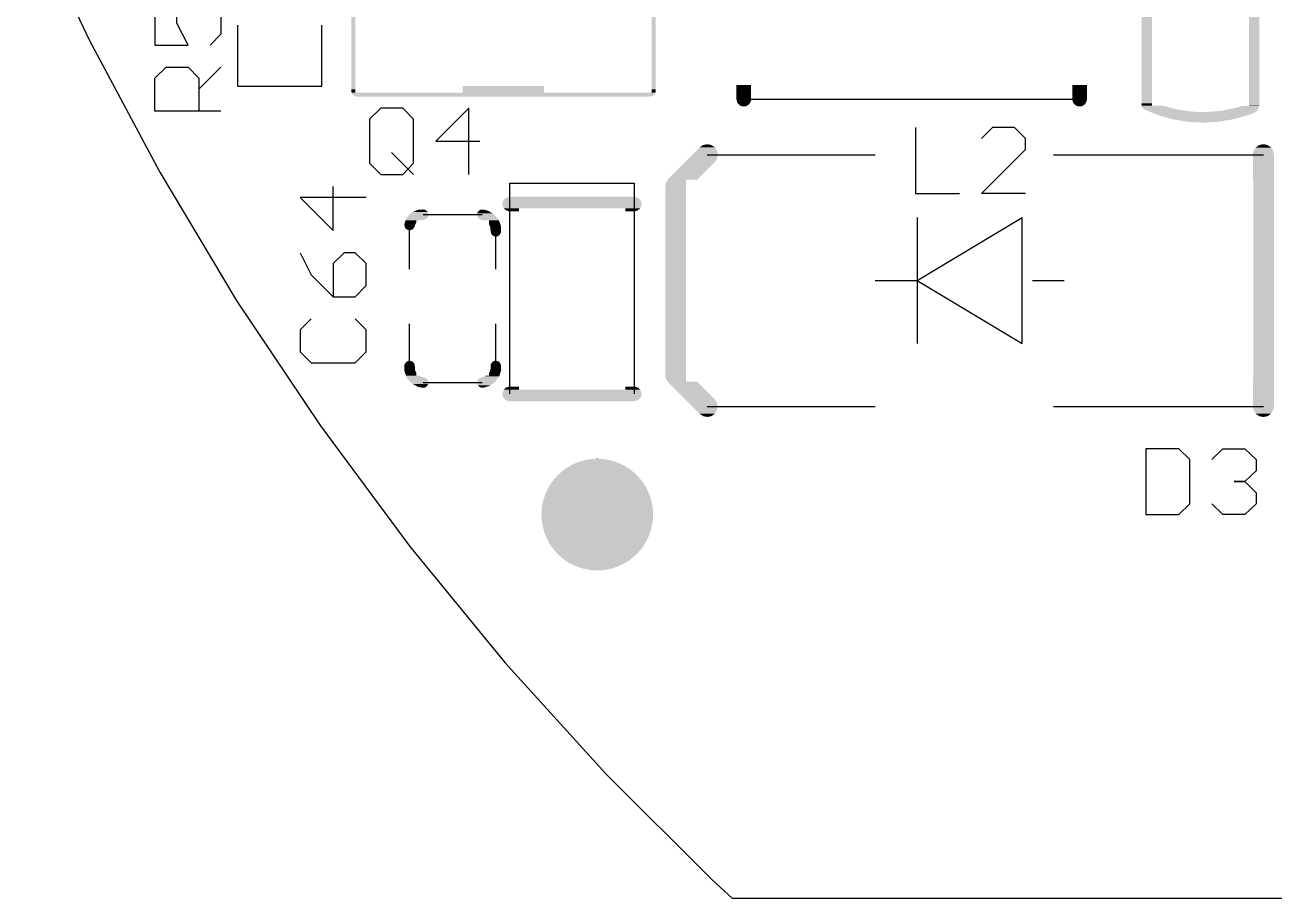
# Model space of a CAD drawing. Extents: x 0 to 3.48, y -0.08 to 2.34.
# Drawn here: x 0.125 to 0.72, y -0.079 to 0.337 of the extents above; entities that cross this region are included whole.
import ezdxf

# ---------------------------------------------------------------- set-up
doc = ezdxf.new("R2010")
doc.units = 0
for name, color, linetype in [('GBS', 7, 'Continuous'), ('GKO', 7, 'Continuous'), ('GTO', 7, 'Continuous')]:
    doc.layers.add(name, color=color, linetype=linetype)

msp = doc.modelspace()

# ---------------------------------------------------------------- linework, layer by layer
at = {"layer": 'GBS'}
msp.add_lwpolyline([(0.1246, 0.3942), (0.1552, 0.3296), (0.1889, 0.2665), (0.2256, 0.2051), (0.2654, 0.1457), (0.308, 0.0882), (0.3533, 0.0329), (0.4014, -0.0201), (0.452, -0.0706), (0.4615, -0.0793), (2.4519, -0.0793)], dxfattribs=at)
msp.add_lwpolyline([(0.1246, 0.3942), (0.1552, 0.3296), (0.1889, 0.2665), (0.2256, 0.2051), (0.2654, 0.1457), (0.308, 0.0882), (0.3533, 0.0329), (0.4014, -0.0201), (0.452, -0.0706), (0.4615, -0.0793), (2.4519, -0.0793)], dxfattribs=at)
for points in [[(0.3802, 0.12378), (0.38204, 0.12519), (0.4144, 0.12378), (0.41256, 0.12519)], [(0.38205, 0.12519), (0.384, 0.12644), (0.41256, 0.12519), (0.4106, 0.12644)], [(0.384, 0.12644), (0.38606, 0.12751), (0.4106, 0.12644), (0.40854, 0.12751)], [(0.38606, 0.12751), (0.3882, 0.1284), (0.40854, 0.12751), (0.4064, 0.1284)], [(0.38821, 0.1284), (0.39042, 0.12909), (0.4064, 0.1284), (0.40419, 0.12909)], [(0.39042, 0.12909), (0.39268, 0.1296), (0.40418, 0.12909), (0.40192, 0.1296)], [(0.39042, 0.12909), (0.39042, 0.12909), (0.40419, 0.12909), (0.40418, 0.12909)], [(0.39268, 0.1296), (0.39498, 0.1299), (0.40192, 0.1296), (0.39962, 0.1299)], [(0.39498, 0.1299), (0.3973, 0.13), (0.39962, 0.1299), (0.3973, 0.13)], [(0.37551, 0.11866), (0.37692, 0.1205), (0.41909, 0.11866), (0.41768, 0.1205)], [(0.37693, 0.1205), (0.37849, 0.12221), (0.41768, 0.1205), (0.41611, 0.12221)], [(0.37849, 0.12221), (0.3802, 0.12378), (0.41611, 0.12221), (0.4144, 0.12378)], [(0.37231, 0.1125), (0.37319, 0.11464), (0.4223, 0.1125), (0.42141, 0.11464)], [(0.37319, 0.11464), (0.37427, 0.1167), (0.42141, 0.11464), (0.42034, 0.1167)], [(0.37427, 0.1167), (0.37551, 0.11866), (0.42034, 0.1167), (0.41909, 0.11866)], [(0.3708, 0.10572), (0.37111, 0.10802), (0.4238, 0.10572), (0.4235, 0.10802)], [(0.37111, 0.10802), (0.37161, 0.11028), (0.4235, 0.10802), (0.423, 0.11028)], [(0.37161, 0.11029), (0.37231, 0.1125), (0.423, 0.11029), (0.4223, 0.1125)], [(0.37161, 0.11028), (0.37161, 0.11029), (0.423, 0.11028), (0.423, 0.11029)], [(0.3707, 0.1034), (0.3708, 0.10572), (0.4239, 0.1034), (0.4238, 0.10572)], [(0.3708, 0.10108), (0.3707, 0.1034), (0.4238, 0.10108), (0.4239, 0.1034)], [(0.37111, 0.09878), (0.3708, 0.10108), (0.4235, 0.09878), (0.4238, 0.10108)], [(0.37161, 0.09652), (0.37111, 0.09878), (0.423, 0.09652), (0.4235, 0.09878)], [(0.37161, 0.09651), (0.37161, 0.09652), (0.423, 0.09651), (0.423, 0.09652)], [(0.37231, 0.0943), (0.37161, 0.09651), (0.4223, 0.0943), (0.423, 0.09651)], [(0.37319, 0.09216), (0.37231, 0.0943), (0.42141, 0.09216), (0.4223, 0.0943)], [(0.37427, 0.0901), (0.37319, 0.09216), (0.42034, 0.0901), (0.42141, 0.09216)], [(0.37551, 0.08814), (0.37427, 0.0901), (0.41909, 0.08814), (0.42034, 0.0901)], [(0.37692, 0.0863), (0.37551, 0.08814), (0.41768, 0.0863), (0.41909, 0.08814)], [(0.37849, 0.08459), (0.37693, 0.0863), (0.41611, 0.08459), (0.41768, 0.0863)], [(0.3802, 0.08302), (0.37849, 0.08459), (0.4144, 0.08302), (0.41611, 0.08459)], [(0.38204, 0.08161), (0.3802, 0.08302), (0.41256, 0.08161), (0.4144, 0.08302)], [(0.384, 0.08036), (0.38205, 0.08161), (0.4106, 0.08036), (0.41256, 0.08161)], [(0.38606, 0.07929), (0.384, 0.08036), (0.40854, 0.07929), (0.4106, 0.08036)], [(0.3882, 0.0784), (0.38606, 0.07929), (0.4064, 0.0784), (0.40854, 0.07929)], [(0.39042, 0.07771), (0.38821, 0.0784), (0.40419, 0.07771), (0.4064, 0.0784)], [(0.39268, 0.0772), (0.39042, 0.07771), (0.40192, 0.0772), (0.40419, 0.07771)], [(0.39498, 0.0769), (0.39268, 0.0772), (0.39962, 0.0769), (0.40192, 0.0772)], [(0.3973, 0.0768), (0.39499, 0.0769), (0.3973, 0.0768), (0.39962, 0.0769)]]:
    msp.add_solid(points, dxfattribs=at)
at = {"layer": 'GKO'}
msp.add_lwpolyline([(0.1246, 0.3942), (0.1552, 0.3296), (0.1889, 0.2665), (0.2256, 0.2051), (0.2654, 0.1457), (0.308, 0.0882), (0.3533, 0.0329), (0.4014, -0.0201), (0.452, -0.0706), (0.4615, -0.0793), (2.4519, -0.0793)], dxfattribs=at)
msp.add_lwpolyline([(0.1246, 0.3942), (0.1552, 0.3296), (0.1889, 0.2665), (0.2256, 0.2051), (0.2654, 0.1457), (0.308, 0.0882), (0.3533, 0.0329), (0.4014, -0.0201), (0.452, -0.0706), (0.4615, -0.0793), (2.4519, -0.0793)], dxfattribs=at)
at = {"layer": 'GTO'}
for points in [[(0.1865, 0.3481), (0.1865, 0.3271), (0.2023, 0.3271), (0.197, 0.3376), (0.197, 0.3428), (0.2023, 0.3481), (0.2128, 0.3481), (0.218, 0.3428), (0.218, 0.3323), (0.2128, 0.3271)], [(0.226, 0.3076), (0.226, 0.3366)], [(0.266, 0.3076), (0.266, 0.3366)], [(0.218, 0.2956), (0.1865, 0.2956), (0.1865, 0.3114), (0.1918, 0.3166), (0.2023, 0.3166), (0.2075, 0.3114), (0.2075, 0.2956)], [(0.2075, 0.3061), (0.218, 0.3166)], [(0.226, 0.3076), (0.266, 0.3076)], [(0.4671, 0.3013), (0.6271, 0.3013)], [(0.3098, 0.2708), (0.3098, 0.2918), (0.3046, 0.297), (0.2941, 0.297), (0.2888, 0.2918), (0.2888, 0.2708), (0.2941, 0.2655), (0.3046, 0.2655)], [(0.3361, 0.2655), (0.3361, 0.297), (0.3203, 0.2813), (0.3413, 0.2813)], [(0.5489, 0.2878), (0.5489, 0.2564), (0.5699, 0.2564)], [(0.6014, 0.2564), (0.5804, 0.2564), (0.6014, 0.2773), (0.6014, 0.2826), (0.5961, 0.2878), (0.5856, 0.2878), (0.5804, 0.2826)], [(0.2993, 0.276), (0.3098, 0.2655)], [(0.4497, 0.2749), (0.5297, 0.2749)], [(0.6147, 0.2749), (0.7147, 0.2749)], [(0.3046, 0.2655), (0.3098, 0.2708)], [(0.2872, 0.2545), (0.2557, 0.2545), (0.2715, 0.2387), (0.2715, 0.2597)], [(0.35557, 0.1609), (0.35557, 0.2613)], [(0.35557, 0.2613), (0.41494, 0.2613)], [(0.41494, 0.2613), (0.41494, 0.1609)], [(0.31435, 0.24632), (0.34246, 0.24632)], [(0.5497, 0.2449), (0.5497, 0.1849)], [(0.5497, 0.2149), (0.5997, 0.2449)], [(0.5997, 0.1849), (0.5997, 0.2449)], [(0.30786, 0.22031), (0.30786, 0.24131)], [(0.34894, 0.22031), (0.34894, 0.23831)], [(0.2557, 0.2282), (0.261, 0.2177), (0.2715, 0.2072), (0.282, 0.2072), (0.2872, 0.2125), (0.2872, 0.223), (0.282, 0.2282), (0.2767, 0.2282), (0.2715, 0.223), (0.2715, 0.2072)], [(0.5297, 0.2149), (0.5497, 0.2149)], [(0.5497, 0.2149), (0.5997, 0.1849)], [(0.6047, 0.2149), (0.6197, 0.2149)], [(0.261, 0.1967), (0.2557, 0.1915), (0.2557, 0.181), (0.261, 0.1757), (0.282, 0.1757), (0.2872, 0.181), (0.2872, 0.1915), (0.282, 0.1967)], [(0.30786, 0.17429), (0.30786, 0.1943)], [(0.34894, 0.17429), (0.34894, 0.1943)], [(0.31435, 0.16629), (0.34246, 0.16629)], [(0.4497, 0.1549), (0.5297, 0.1549)], [(0.6147, 0.1549), (0.7147, 0.1549)], [(0.6587, 0.1348), (0.6587, 0.1034), (0.6744, 0.1034), (0.6797, 0.1086), (0.6797, 0.1296), (0.6744, 0.1348), (0.6587, 0.1348)], [(0.6902, 0.1296), (0.6954, 0.1348), (0.7059, 0.1348), (0.7112, 0.1296), (0.7112, 0.1243), (0.7059, 0.1191), (0.7007, 0.1191), (0.7059, 0.1191), (0.7112, 0.1138), (0.7112, 0.1086), (0.7059, 0.1034), (0.6954, 0.1034), (0.6902, 0.1086)]]:
    msp.add_lwpolyline(points, dxfattribs=at)
for points in [[(0.2801, 0.3061), (0.2801, 0.36572), (0.28198, 0.3061), (0.28198, 0.36572)], [(0.42323, 0.3061), (0.42323, 0.36572), (0.4251, 0.3061), (0.4251, 0.36572)], [(0.6567, 0.2993), (0.6567, 0.3433), (0.66158, 0.2993), (0.66158, 0.3433)], [(0.70783, 0.2983), (0.70783, 0.3413), (0.7127, 0.2983), (0.7127, 0.3413)], [(0.28015, 0.3056), (0.2801, 0.3061), (0.28198, 0.3056), (0.28198, 0.3061)], [(0.2801, 0.3051), (0.28015, 0.3056), (0.28198, 0.3051), (0.28198, 0.3056)], [(0.28028, 0.30448), (0.2801, 0.3051), (0.28198, 0.30448), (0.28198, 0.3051)], [(0.28041, 0.30405), (0.28028, 0.30448), (0.42487, 0.30405), (0.42496, 0.30448)], [(0.28028, 0.30448), (0.28028, 0.30448), (0.33322, 0.30448), (0.28198, 0.30448)], [(0.28049, 0.30376), (0.28041, 0.30405), (0.42461, 0.30376), (0.42487, 0.30405)], [(0.28137, 0.30299), (0.28049, 0.30376), (0.42395, 0.30299), (0.42461, 0.30376)], [(0.33322, 0.30448), (0.33322, 0.30448), (0.42322, 0.30448), (0.37198, 0.30448)], [(0.33323, 0.30448), (0.33323, 0.3076), (0.37198, 0.30448), (0.37198, 0.3076)], [(0.33323, 0.3076), (0.33323, 0.3076), (0.37198, 0.3076), (0.33323, 0.3076)], [(0.42322, 0.30448), (0.42323, 0.30448), (0.42496, 0.30448), (0.42497, 0.30448)], [(0.42323, 0.3056), (0.42323, 0.3061), (0.42505, 0.3056), (0.4251, 0.3061)], [(0.42323, 0.3051), (0.42323, 0.3056), (0.4251, 0.3051), (0.42505, 0.3056)], [(0.42323, 0.30448), (0.42323, 0.3051), (0.42497, 0.30448), (0.4251, 0.3051)], [(0.4636, 0.3013), (0.4636, 0.30818), (0.4706, 0.3013), (0.4706, 0.30818)], [(0.4636, 0.30818), (0.4636, 0.30818), (0.4706, 0.30818), (0.4636, 0.30818)], [(0.6236, 0.3013), (0.6236, 0.30818), (0.6306, 0.3013), (0.6306, 0.30818)], [(0.6236, 0.30818), (0.6236, 0.30818), (0.6306, 0.30818), (0.6236, 0.30818)], [(0.28155, 0.30283), (0.28137, 0.30299), (0.4234, 0.30283), (0.42395, 0.30299)], [(0.2826, 0.3026), (0.28155, 0.30283), (0.4226, 0.3026), (0.4234, 0.30283)], [(0.46383, 0.30038), (0.4636, 0.3013), (0.47048, 0.30038), (0.4706, 0.3013)], [(0.464, 0.29969), (0.46383, 0.30038), (0.47009, 0.29969), (0.47048, 0.30038)], [(0.46466, 0.29893), (0.464, 0.29969), (0.46967, 0.29893), (0.47009, 0.29969)], [(0.46509, 0.29844), (0.46466, 0.29893), (0.46893, 0.29844), (0.46967, 0.29893)], [(0.46619, 0.29801), (0.46509, 0.29844), (0.46829, 0.29801), (0.46893, 0.29844)], [(0.46664, 0.29783), (0.46619, 0.29801), (0.46664, 0.29783), (0.46829, 0.29801)], [(0.62383, 0.30038), (0.6236, 0.3013), (0.63048, 0.30038), (0.6306, 0.3013)], [(0.624, 0.29969), (0.62383, 0.30038), (0.63009, 0.29969), (0.63048, 0.30038)], [(0.62466, 0.29893), (0.624, 0.29969), (0.62967, 0.29893), (0.63009, 0.29969)], [(0.62509, 0.29844), (0.62466, 0.29893), (0.62894, 0.29844), (0.62967, 0.29893)], [(0.62619, 0.29801), (0.62509, 0.29844), (0.62829, 0.29801), (0.62894, 0.29844)], [(0.62664, 0.29783), (0.62619, 0.29801), (0.62664, 0.29783), (0.62829, 0.29801)], [(0.6566, 0.2986), (0.6567, 0.2993), (0.66158, 0.2986), (0.66158, 0.2993)], [(0.65672, 0.29818), (0.6566, 0.2986), (0.66158, 0.29818), (0.66158, 0.2986)], [(0.65699, 0.29726), (0.65673, 0.29818), (0.67046, 0.29726), (0.66698, 0.29818)], [(0.7014, 0.29717), (0.70422, 0.298), (0.71233, 0.29717), (0.71268, 0.298)], [(0.70422, 0.298), (0.70481, 0.29817), (0.71268, 0.298), (0.71269, 0.29817)], [(0.70782, 0.29817), (0.70783, 0.29818), (0.71269, 0.29817), (0.71269, 0.29818)], [(0.70783, 0.29818), (0.70783, 0.2983), (0.71269, 0.29818), (0.7127, 0.2983)], [(0.65798, 0.29639), (0.65699, 0.29726), (0.67372, 0.29639), (0.67046, 0.29726)], [(0.65805, 0.29633), (0.65798, 0.29639), (0.67412, 0.29633), (0.67372, 0.29639)], [(0.6604, 0.29539), (0.65805, 0.29633), (0.68063, 0.29539), (0.67412, 0.29633)], [(0.66091, 0.29519), (0.6604, 0.29539), (0.68761, 0.29519), (0.68063, 0.29539)], [(0.66142, 0.29498), (0.66091, 0.29519), (0.71064, 0.29498), (0.7109, 0.29519)], [(0.6643, 0.29383), (0.66142, 0.29498), (0.70758, 0.29383), (0.71064, 0.29498)], [(0.66479, 0.29363), (0.6643, 0.29383), (0.7069, 0.29363), (0.70758, 0.29383)], [(0.6713, 0.29182), (0.66479, 0.29363), (0.7006, 0.29182), (0.7069, 0.29363)], [(0.67178, 0.29169), (0.6713, 0.29182), (0.69983, 0.29169), (0.7006, 0.29182)], [(0.67854, 0.2906), (0.67178, 0.29169), (0.69345, 0.2906), (0.69983, 0.29169)], [(0.68761, 0.29519), (0.69456, 0.29578), (0.7109, 0.29519), (0.71165, 0.29578)], [(0.69456, 0.29578), (0.69489, 0.29585), (0.71165, 0.29578), (0.71174, 0.29585)], [(0.69489, 0.29585), (0.69912, 0.29671), (0.71174, 0.29585), (0.71213, 0.29671)], [(0.69914, 0.29671), (0.7014, 0.29717), (0.71213, 0.29671), (0.71233, 0.29717)], [(0.67895, 0.29053), (0.67854, 0.2906), (0.69233, 0.29053), (0.69345, 0.2906)], [(0.6862, 0.29016), (0.67895, 0.29053), (0.6862, 0.29016), (0.69233, 0.29053)], [(0.44813, 0.27956), (0.44954, 0.2799), (0.4515, 0.27956), (0.44954, 0.2799)], [(0.71313, 0.27956), (0.71454, 0.2799), (0.7165, 0.27956), (0.71454, 0.2799)], [(0.44075, 0.27302), (0.44263, 0.2749), (0.45434, 0.27302), (0.4547, 0.2749)], [(0.44263, 0.2749), (0.44458, 0.27685), (0.4547, 0.2749), (0.45431, 0.27685)], [(0.44458, 0.27685), (0.44617, 0.27844), (0.45431, 0.27685), (0.45322, 0.27844)], [(0.44617, 0.27844), (0.44625, 0.27849), (0.45322, 0.27844), (0.45318, 0.27849)], [(0.44625, 0.27849), (0.4476, 0.27944), (0.45318, 0.27849), (0.4517, 0.27944)], [(0.4476, 0.27944), (0.44813, 0.27956), (0.4517, 0.27944), (0.4515, 0.27956)], [(0.7097, 0.2749), (0.70998, 0.27655), (0.7197, 0.2749), (0.71937, 0.27655)], [(0.7097, 0.26303), (0.7097, 0.2749), (0.7197, 0.26303), (0.7197, 0.2749)], [(0.70998, 0.27655), (0.71016, 0.27685), (0.71937, 0.27655), (0.71931, 0.27685)], [(0.71016, 0.27685), (0.711, 0.27826), (0.71931, 0.27685), (0.71834, 0.27826)], [(0.711, 0.27826), (0.71131, 0.27849), (0.71834, 0.27826), (0.71818, 0.27849)], [(0.71131, 0.27849), (0.71261, 0.27944), (0.71818, 0.27849), (0.7167, 0.27944)], [(0.71261, 0.27944), (0.71313, 0.27956), (0.7167, 0.27944), (0.7165, 0.27956)], [(0.43117, 0.26344), (0.4391, 0.27136), (0.44531, 0.26344), (0.45324, 0.27136)], [(0.4391, 0.27136), (0.44075, 0.27302), (0.45324, 0.27136), (0.45434, 0.27302)], [(0.43007, 0.26178), (0.43089, 0.26302), (0.43958, 0.26178), (0.43958, 0.26302)], [(0.43089, 0.26302), (0.43089, 0.26303), (0.43958, 0.26302), (0.43959, 0.26303)], [(0.4309, 0.26303), (0.43117, 0.26344), (0.4449, 0.26303), (0.44531, 0.26344)], [(0.70982, 0.26302), (0.7097, 0.26303), (0.7197, 0.26302), (0.7197, 0.26303)], [(0.70983, 0.16678), (0.70983, 0.26302), (0.7197, 0.16678), (0.7197, 0.26302)], [(0.4297, 0.2599), (0.43007, 0.26178), (0.43958, 0.2599), (0.43958, 0.26178)], [(0.4297, 0.1699), (0.4297, 0.2599), (0.43958, 0.1699), (0.43958, 0.2599)], [(0.35207, 0.2514), (0.3521, 0.25186), (0.41844, 0.2514), (0.41832, 0.25186)], [(0.35218, 0.25094), (0.35207, 0.2514), (0.41841, 0.25094), (0.41844, 0.2514)], [(0.3521, 0.25186), (0.35255, 0.25301), (0.41832, 0.25186), (0.41804, 0.25301)], [(0.35246, 0.24979), (0.35218, 0.25094), (0.41796, 0.24979), (0.41841, 0.25094)], [(0.35255, 0.25301), (0.3527, 0.25341), (0.41804, 0.25301), (0.41769, 0.25341)], [(0.3527, 0.25341), (0.35368, 0.25426), (0.41769, 0.25341), (0.41695, 0.25426)], [(0.35368, 0.25426), (0.35395, 0.25451), (0.41695, 0.25426), (0.41633, 0.25451)], [(0.35395, 0.25451), (0.35544, 0.25487), (0.41633, 0.25451), (0.4154, 0.25487)], [(0.35544, 0.25487), (0.35557, 0.2549), (0.4154, 0.25487), (0.41494, 0.2549)], [(0.30606, 0.24383), (0.30625, 0.24434), (0.31458, 0.24383), (0.31588, 0.24434)], [(0.30625, 0.24434), (0.30628, 0.24442), (0.31588, 0.24434), (0.31594, 0.24442)], [(0.30628, 0.24442), (0.30679, 0.24525), (0.31594, 0.24442), (0.31654, 0.24525)], [(0.30679, 0.24525), (0.30699, 0.24547), (0.31654, 0.24525), (0.3167, 0.24547)], [(0.30699, 0.24547), (0.30777, 0.24632), (0.3167, 0.24547), (0.31685, 0.24632)], [(0.30777, 0.24632), (0.30826, 0.24684), (0.31685, 0.24632), (0.31669, 0.24684)], [(0.30826, 0.24684), (0.30901, 0.24739), (0.31669, 0.24684), (0.31653, 0.24739)], [(0.30901, 0.24739), (0.30956, 0.24766), (0.31653, 0.24739), (0.31646, 0.24766)], [(0.30956, 0.24766), (0.31101, 0.24836), (0.31646, 0.24766), (0.31566, 0.24836)], [(0.31101, 0.24836), (0.31182, 0.24858), (0.31566, 0.24836), (0.3154, 0.24858)], [(0.31182, 0.24858), (0.31187, 0.2486), (0.3154, 0.24858), (0.31532, 0.2486)], [(0.31187, 0.2486), (0.31412, 0.2488), (0.31532, 0.2486), (0.31412, 0.2488)], [(0.33996, 0.24639), (0.33997, 0.24657), (0.34817, 0.24639), (0.34793, 0.24657)], [(0.33996, 0.24632), (0.33996, 0.24639), (0.34824, 0.24632), (0.34817, 0.24639)], [(0.34035, 0.24497), (0.33996, 0.24632), (0.34946, 0.24497), (0.34824, 0.24632)], [(0.33997, 0.24657), (0.3401, 0.2469), (0.34793, 0.24657), (0.34752, 0.2469)], [(0.3401, 0.2469), (0.3405, 0.24787), (0.34752, 0.2469), (0.34575, 0.24787)], [(0.3408, 0.24458), (0.34035, 0.24497), (0.34982, 0.24458), (0.34946, 0.24497)], [(0.3405, 0.24787), (0.34084, 0.24811), (0.34575, 0.24787), (0.34532, 0.24811)], [(0.3414, 0.24405), (0.3408, 0.24458), (0.35015, 0.24405), (0.34982, 0.24458)], [(0.34084, 0.24811), (0.34117, 0.24835), (0.34532, 0.24811), (0.3447, 0.24835)], [(0.34117, 0.24835), (0.34164, 0.24868), (0.3447, 0.24835), (0.34332, 0.24868)], [(0.34187, 0.24388), (0.3414, 0.24405), (0.35025, 0.24388), (0.35015, 0.24405)], [(0.34164, 0.24868), (0.34304, 0.24875), (0.34332, 0.24868), (0.34304, 0.24875)], [(0.35281, 0.24939), (0.35246, 0.24979), (0.4178, 0.24939), (0.41796, 0.24979)], [(0.35289, 0.2493), (0.35281, 0.24939), (0.4177, 0.2493), (0.4178, 0.24939)], [(0.35289, 0.24929), (0.35289, 0.2493), (0.35993, 0.24929), (0.35994, 0.2493)], [(0.35356, 0.24854), (0.35289, 0.24929), (0.35993, 0.24854), (0.35993, 0.24929)], [(0.3551, 0.24793), (0.35356, 0.24854), (0.35993, 0.24793), (0.35993, 0.24854)], [(0.35557, 0.2479), (0.3551, 0.24793), (0.35993, 0.2479), (0.35993, 0.24793)], [(0.41068, 0.24929), (0.41067, 0.2493), (0.41769, 0.24929), (0.4177, 0.2493)], [(0.41068, 0.24829), (0.41068, 0.24929), (0.41655, 0.24829), (0.41769, 0.24929)], [(0.41068, 0.2479), (0.41068, 0.24829), (0.41494, 0.2479), (0.41655, 0.24829)], [(0.30536, 0.24131), (0.30538, 0.24162), (0.31046, 0.24131), (0.31057, 0.24162)], [(0.30546, 0.24098), (0.30536, 0.24131), (0.31034, 0.24098), (0.31046, 0.24131)], [(0.30538, 0.24162), (0.30541, 0.24188), (0.31057, 0.24162), (0.31067, 0.24188)], [(0.30541, 0.24188), (0.30549, 0.24222), (0.31067, 0.24188), (0.31079, 0.24222)], [(0.30558, 0.24057), (0.30546, 0.24098), (0.31025, 0.24057), (0.31034, 0.24098)], [(0.30549, 0.24222), (0.30555, 0.24244), (0.3108, 0.24222), (0.311, 0.24244)], [(0.30549, 0.24222), (0.30549, 0.24222), (0.31079, 0.24222), (0.3108, 0.24222)], [(0.30555, 0.24244), (0.30556, 0.24247), (0.311, 0.24244), (0.31103, 0.24247)], [(0.30556, 0.24247), (0.306, 0.24367), (0.31103, 0.24247), (0.31103, 0.24367)], [(0.30575, 0.23997), (0.30558, 0.24057), (0.30985, 0.23997), (0.31025, 0.24057)], [(0.3064, 0.23941), (0.30575, 0.23997), (0.30947, 0.23941), (0.30985, 0.23997)], [(0.306, 0.24368), (0.30606, 0.24383), (0.31296, 0.24368), (0.31458, 0.24383)], [(0.306, 0.24367), (0.306, 0.24368), (0.31103, 0.24367), (0.31104, 0.24368)], [(0.30681, 0.23905), (0.3064, 0.23941), (0.30867, 0.23905), (0.30947, 0.23941)], [(0.30819, 0.23884), (0.30681, 0.23905), (0.30819, 0.23884), (0.30867, 0.23905)], [(0.34204, 0.24385), (0.34187, 0.24388), (0.35028, 0.24385), (0.35025, 0.24388)], [(0.34274, 0.24368), (0.34204, 0.24385), (0.35035, 0.24368), (0.35028, 0.24385)], [(0.34578, 0.24163), (0.34578, 0.24367), (0.35119, 0.24163), (0.35035, 0.24367)], [(0.34578, 0.24159), (0.34578, 0.24163), (0.3512, 0.24159), (0.35119, 0.24163)], [(0.34582, 0.24154), (0.34578, 0.24159), (0.35121, 0.24154), (0.3512, 0.24159)], [(0.34614, 0.24075), (0.34582, 0.24154), (0.35137, 0.24075), (0.35121, 0.24154)], [(0.34617, 0.2407), (0.34614, 0.24075), (0.35138, 0.2407), (0.35137, 0.24075)], [(0.34639, 0.24016), (0.34617, 0.2407), (0.35139, 0.24016), (0.35138, 0.2407)], [(0.34639, 0.24015), (0.34639, 0.24016), (0.35139, 0.24015), (0.35139, 0.24016)], [(0.34644, 0.23838), (0.34639, 0.24015), (0.35144, 0.23838), (0.35139, 0.24015)], [(0.34644, 0.23831), (0.34644, 0.23838), (0.35144, 0.23831), (0.35144, 0.23838)], [(0.34645, 0.23824), (0.34644, 0.23831), (0.35143, 0.23824), (0.35144, 0.23831)], [(0.34664, 0.23764), (0.34645, 0.23824), (0.35135, 0.23764), (0.35143, 0.23824)], [(0.34688, 0.23691), (0.34664, 0.23764), (0.35089, 0.23691), (0.35135, 0.23764)], [(0.34743, 0.23645), (0.34688, 0.23691), (0.35061, 0.23645), (0.35089, 0.23691)], [(0.34796, 0.23602), (0.34743, 0.23645), (0.3497, 0.23602), (0.35061, 0.23645)], [(0.34935, 0.23585), (0.34796, 0.23602), (0.34935, 0.23585), (0.3497, 0.23602)], [(0.30536, 0.17429), (0.30537, 0.17436), (0.31036, 0.17429), (0.31036, 0.17436)], [(0.30536, 0.17422), (0.30536, 0.17429), (0.31036, 0.17422), (0.31036, 0.17429)], [(0.30541, 0.17245), (0.30536, 0.17422), (0.31041, 0.17245), (0.31036, 0.17422)], [(0.30537, 0.17436), (0.30545, 0.17494), (0.31036, 0.17436), (0.31017, 0.17494)], [(0.30545, 0.17494), (0.30591, 0.17569), (0.31017, 0.17494), (0.30992, 0.17569)], [(0.30591, 0.17569), (0.30619, 0.17613), (0.30992, 0.17569), (0.30938, 0.17613)], [(0.30619, 0.17613), (0.30711, 0.17657), (0.30938, 0.17613), (0.30884, 0.17657)], [(0.30711, 0.17657), (0.30745, 0.17674), (0.30884, 0.17657), (0.30745, 0.17674)], [(0.34622, 0.17204), (0.3464, 0.1727), (0.3514, 0.17204), (0.3515, 0.1727)], [(0.3464, 0.1727), (0.34642, 0.17278), (0.3515, 0.1727), (0.35149, 0.17278)], [(0.34642, 0.17278), (0.34648, 0.173), (0.35149, 0.17278), (0.35149, 0.173)], [(0.34644, 0.17429), (0.34646, 0.17437), (0.35145, 0.17429), (0.35144, 0.17437)], [(0.34645, 0.17421), (0.34644, 0.17429), (0.35145, 0.17421), (0.35145, 0.17429)], [(0.34648, 0.17301), (0.34645, 0.17421), (0.35149, 0.17301), (0.35145, 0.17421)], [(0.34646, 0.17437), (0.34653, 0.17495), (0.35144, 0.17437), (0.35125, 0.17495)], [(0.34648, 0.173), (0.34648, 0.17301), (0.35149, 0.173), (0.35149, 0.17301)], [(0.34653, 0.17495), (0.347, 0.1757), (0.35125, 0.17495), (0.351, 0.1757)], [(0.347, 0.1757), (0.34727, 0.17614), (0.351, 0.1757), (0.35047, 0.17614)], [(0.34727, 0.17614), (0.34819, 0.17658), (0.35047, 0.17614), (0.34992, 0.17658)], [(0.34819, 0.17658), (0.34853, 0.17675), (0.34992, 0.17658), (0.34853, 0.17675)], [(0.30543, 0.17191), (0.30541, 0.17245), (0.31064, 0.17191), (0.31041, 0.17245)], [(0.30543, 0.17185), (0.30543, 0.17191), (0.31066, 0.17185), (0.31064, 0.17191)], [(0.3056, 0.17106), (0.30543, 0.17185), (0.31098, 0.17106), (0.31066, 0.17185)], [(0.30561, 0.17101), (0.3056, 0.17106), (0.31103, 0.17101), (0.31098, 0.17106)], [(0.30562, 0.17097), (0.30561, 0.17101), (0.31103, 0.17097), (0.31103, 0.17101)], [(0.30616, 0.16963), (0.30562, 0.17097), (0.31103, 0.16963), (0.31103, 0.17097)], [(0.30617, 0.16962), (0.30617, 0.16963), (0.31253, 0.16962), (0.31252, 0.16963)], [(0.30641, 0.16904), (0.30617, 0.16962), (0.3136, 0.16904), (0.31253, 0.16962)], [(0.30653, 0.16875), (0.30641, 0.16904), (0.31477, 0.16875), (0.3136, 0.16904)], [(0.30655, 0.16872), (0.30653, 0.16875), (0.31493, 0.16872), (0.31477, 0.16875)], [(0.30665, 0.16855), (0.30655, 0.16872), (0.3154, 0.16855), (0.31493, 0.16872)], [(0.30699, 0.16802), (0.30665, 0.16855), (0.31601, 0.16802), (0.3154, 0.16855)], [(0.30735, 0.16763), (0.30699, 0.16802), (0.31646, 0.16763), (0.31601, 0.16802)], [(0.30857, 0.16629), (0.30735, 0.16763), (0.31685, 0.16629), (0.31646, 0.16763)], [(0.33996, 0.16639), (0.33998, 0.16665), (0.34837, 0.16639), (0.34864, 0.16665)], [(0.33998, 0.16665), (0.34013, 0.16698), (0.34864, 0.16665), (0.34897, 0.16698)], [(0.34013, 0.16698), (0.34057, 0.16792), (0.34897, 0.16698), (0.34965, 0.16792)], [(0.34057, 0.16792), (0.34175, 0.16868), (0.34965, 0.16792), (0.3502, 0.16868)], [(0.34175, 0.16868), (0.34265, 0.16895), (0.3502, 0.16868), (0.35039, 0.16895)], [(0.34265, 0.16895), (0.34379, 0.16929), (0.35039, 0.16895), (0.35055, 0.16929)], [(0.3438, 0.16929), (0.34428, 0.16962), (0.35055, 0.16929), (0.35071, 0.16962)], [(0.34428, 0.16962), (0.34428, 0.16963), (0.35071, 0.16962), (0.35071, 0.16963)], [(0.34577, 0.16963), (0.34578, 0.16963), (0.35071, 0.16963), (0.35072, 0.16963)], [(0.34578, 0.1711), (0.34607, 0.1715), (0.35114, 0.1711), (0.35126, 0.1715)], [(0.34578, 0.16974), (0.34578, 0.1711), (0.35077, 0.16974), (0.35114, 0.1711)], [(0.34578, 0.16963), (0.34578, 0.16974), (0.35072, 0.16963), (0.35077, 0.16974)], [(0.34607, 0.17151), (0.34622, 0.17204), (0.35126, 0.17151), (0.3514, 0.17204)], [(0.34607, 0.1715), (0.34607, 0.17151), (0.35126, 0.1715), (0.35126, 0.17151)], [(0.4301, 0.16795), (0.4297, 0.1699), (0.43958, 0.16795), (0.43958, 0.1699)], [(0.43088, 0.16678), (0.4301, 0.16795), (0.43958, 0.16678), (0.43958, 0.16795)], [(0.43089, 0.16677), (0.43089, 0.16678), (0.4449, 0.16677), (0.4449, 0.16678)], [(0.43117, 0.16636), (0.43089, 0.16677), (0.44531, 0.16636), (0.4449, 0.16677)], [(0.7097, 0.1549), (0.7097, 0.16678), (0.7197, 0.1549), (0.7197, 0.16678)], [(0.30864, 0.16621), (0.30857, 0.16629), (0.31684, 0.16621), (0.31685, 0.16629)], [(0.30887, 0.16603), (0.30864, 0.16621), (0.31683, 0.16603), (0.31684, 0.16621)], [(0.30929, 0.1657), (0.30887, 0.16603), (0.3167, 0.1657), (0.31683, 0.16603)], [(0.31105, 0.16473), (0.30929, 0.1657), (0.3163, 0.16473), (0.3167, 0.1657)], [(0.31149, 0.16449), (0.31105, 0.16473), (0.31597, 0.16449), (0.3163, 0.16473)], [(0.31211, 0.16425), (0.31149, 0.16449), (0.31563, 0.16425), (0.31597, 0.16449)], [(0.31349, 0.16392), (0.31211, 0.16425), (0.31516, 0.16392), (0.31563, 0.16425)], [(0.31376, 0.16385), (0.31349, 0.16392), (0.31376, 0.16385), (0.31516, 0.16392)], [(0.33996, 0.16629), (0.33996, 0.16639), (0.34823, 0.16629), (0.34837, 0.16639)], [(0.34034, 0.16496), (0.33996, 0.16629), (0.34633, 0.16496), (0.34823, 0.16629)], [(0.34035, 0.16494), (0.34034, 0.16496), (0.34629, 0.16494), (0.34633, 0.16496)], [(0.34073, 0.16461), (0.34035, 0.16494), (0.34561, 0.16461), (0.34629, 0.16494)], [(0.3414, 0.16402), (0.34073, 0.16461), (0.34361, 0.16402), (0.34561, 0.16461)], [(0.34225, 0.16389), (0.3414, 0.16402), (0.34317, 0.16389), (0.34361, 0.16402)], [(0.34279, 0.16381), (0.34225, 0.16389), (0.34279, 0.16381), (0.34317, 0.16389)], [(0.35207, 0.1609), (0.3521, 0.16136), (0.41844, 0.1609), (0.41832, 0.16136)], [(0.35218, 0.16044), (0.35207, 0.1609), (0.41841, 0.16044), (0.41844, 0.1609)], [(0.3521, 0.16136), (0.35255, 0.16251), (0.41832, 0.16136), (0.41804, 0.16251)], [(0.35255, 0.16251), (0.3527, 0.16291), (0.41804, 0.16251), (0.41769, 0.16291)], [(0.3527, 0.16291), (0.3528, 0.163), (0.41769, 0.16291), (0.41762, 0.163)], [(0.3528, 0.163), (0.35281, 0.16301), (0.35993, 0.163), (0.35993, 0.16301)], [(0.3528, 0.163), (0.3528, 0.163), (0.41067, 0.163), (0.35993, 0.163)], [(0.35281, 0.16301), (0.35395, 0.16401), (0.35993, 0.16301), (0.35993, 0.16401)], [(0.35395, 0.16401), (0.35557, 0.1644), (0.35993, 0.16401), (0.35993, 0.1644)], [(0.35557, 0.1644), (0.35557, 0.1644), (0.35993, 0.1644), (0.35557, 0.1644)], [(0.41067, 0.163), (0.41068, 0.16301), (0.41762, 0.163), (0.41761, 0.16301)], [(0.41068, 0.16437), (0.41068, 0.1644), (0.4154, 0.16437), (0.41494, 0.1644)], [(0.41068, 0.16376), (0.41068, 0.16437), (0.41695, 0.16376), (0.4154, 0.16437)], [(0.41068, 0.16301), (0.41068, 0.16376), (0.41761, 0.16301), (0.41695, 0.16376)], [(0.4391, 0.15844), (0.43117, 0.16636), (0.45324, 0.15844), (0.44531, 0.16636)], [(0.35246, 0.15929), (0.35218, 0.16044), (0.41796, 0.15929), (0.41841, 0.16044)], [(0.35281, 0.15889), (0.35246, 0.15929), (0.4178, 0.15889), (0.41796, 0.15929)], [(0.35356, 0.15804), (0.35281, 0.15889), (0.41683, 0.15804), (0.4178, 0.15889)], [(0.35417, 0.15779), (0.35356, 0.15804), (0.41655, 0.15779), (0.41683, 0.15804)], [(0.3551, 0.15743), (0.35417, 0.15779), (0.41506, 0.15743), (0.41655, 0.15779)], [(0.35557, 0.1574), (0.3551, 0.15743), (0.41494, 0.1574), (0.41506, 0.15743)], [(0.44068, 0.15685), (0.4391, 0.15844), (0.45431, 0.15685), (0.45324, 0.15844)], [(0.44263, 0.1549), (0.44068, 0.15685), (0.4547, 0.1549), (0.45431, 0.15685)], [(0.44436, 0.15317), (0.44263, 0.1549), (0.45439, 0.15317), (0.4547, 0.1549)], [(0.71004, 0.15325), (0.7097, 0.1549), (0.71942, 0.15325), (0.7197, 0.1549)], [(0.44605, 0.15148), (0.44436, 0.15317), (0.45335, 0.15148), (0.45439, 0.15317)], [(0.44617, 0.15136), (0.44605, 0.15148), (0.45319, 0.15136), (0.45335, 0.15148)], [(0.44773, 0.15033), (0.44617, 0.15136), (0.45173, 0.15033), (0.45319, 0.15136)], [(0.44783, 0.15027), (0.44773, 0.15033), (0.45144, 0.15027), (0.45173, 0.15033)], [(0.44978, 0.1499), (0.44783, 0.15027), (0.44978, 0.1499), (0.45144, 0.15027)], [(0.7101, 0.15295), (0.71004, 0.15325), (0.71924, 0.15295), (0.71942, 0.15325)], [(0.71107, 0.15154), (0.7101, 0.15295), (0.7184, 0.15154), (0.71924, 0.15295)], [(0.71122, 0.15131), (0.71107, 0.15154), (0.71809, 0.15131), (0.7184, 0.15154)], [(0.71271, 0.15036), (0.71122, 0.15131), (0.7168, 0.15036), (0.71809, 0.15131)], [(0.7129, 0.15024), (0.71271, 0.15036), (0.71627, 0.15024), (0.7168, 0.15036)], [(0.71486, 0.1499), (0.7129, 0.15024), (0.71486, 0.1499), (0.71627, 0.15024)]]:
    msp.add_solid(points, dxfattribs=at)

doc.saveas('drawing.dxf')
